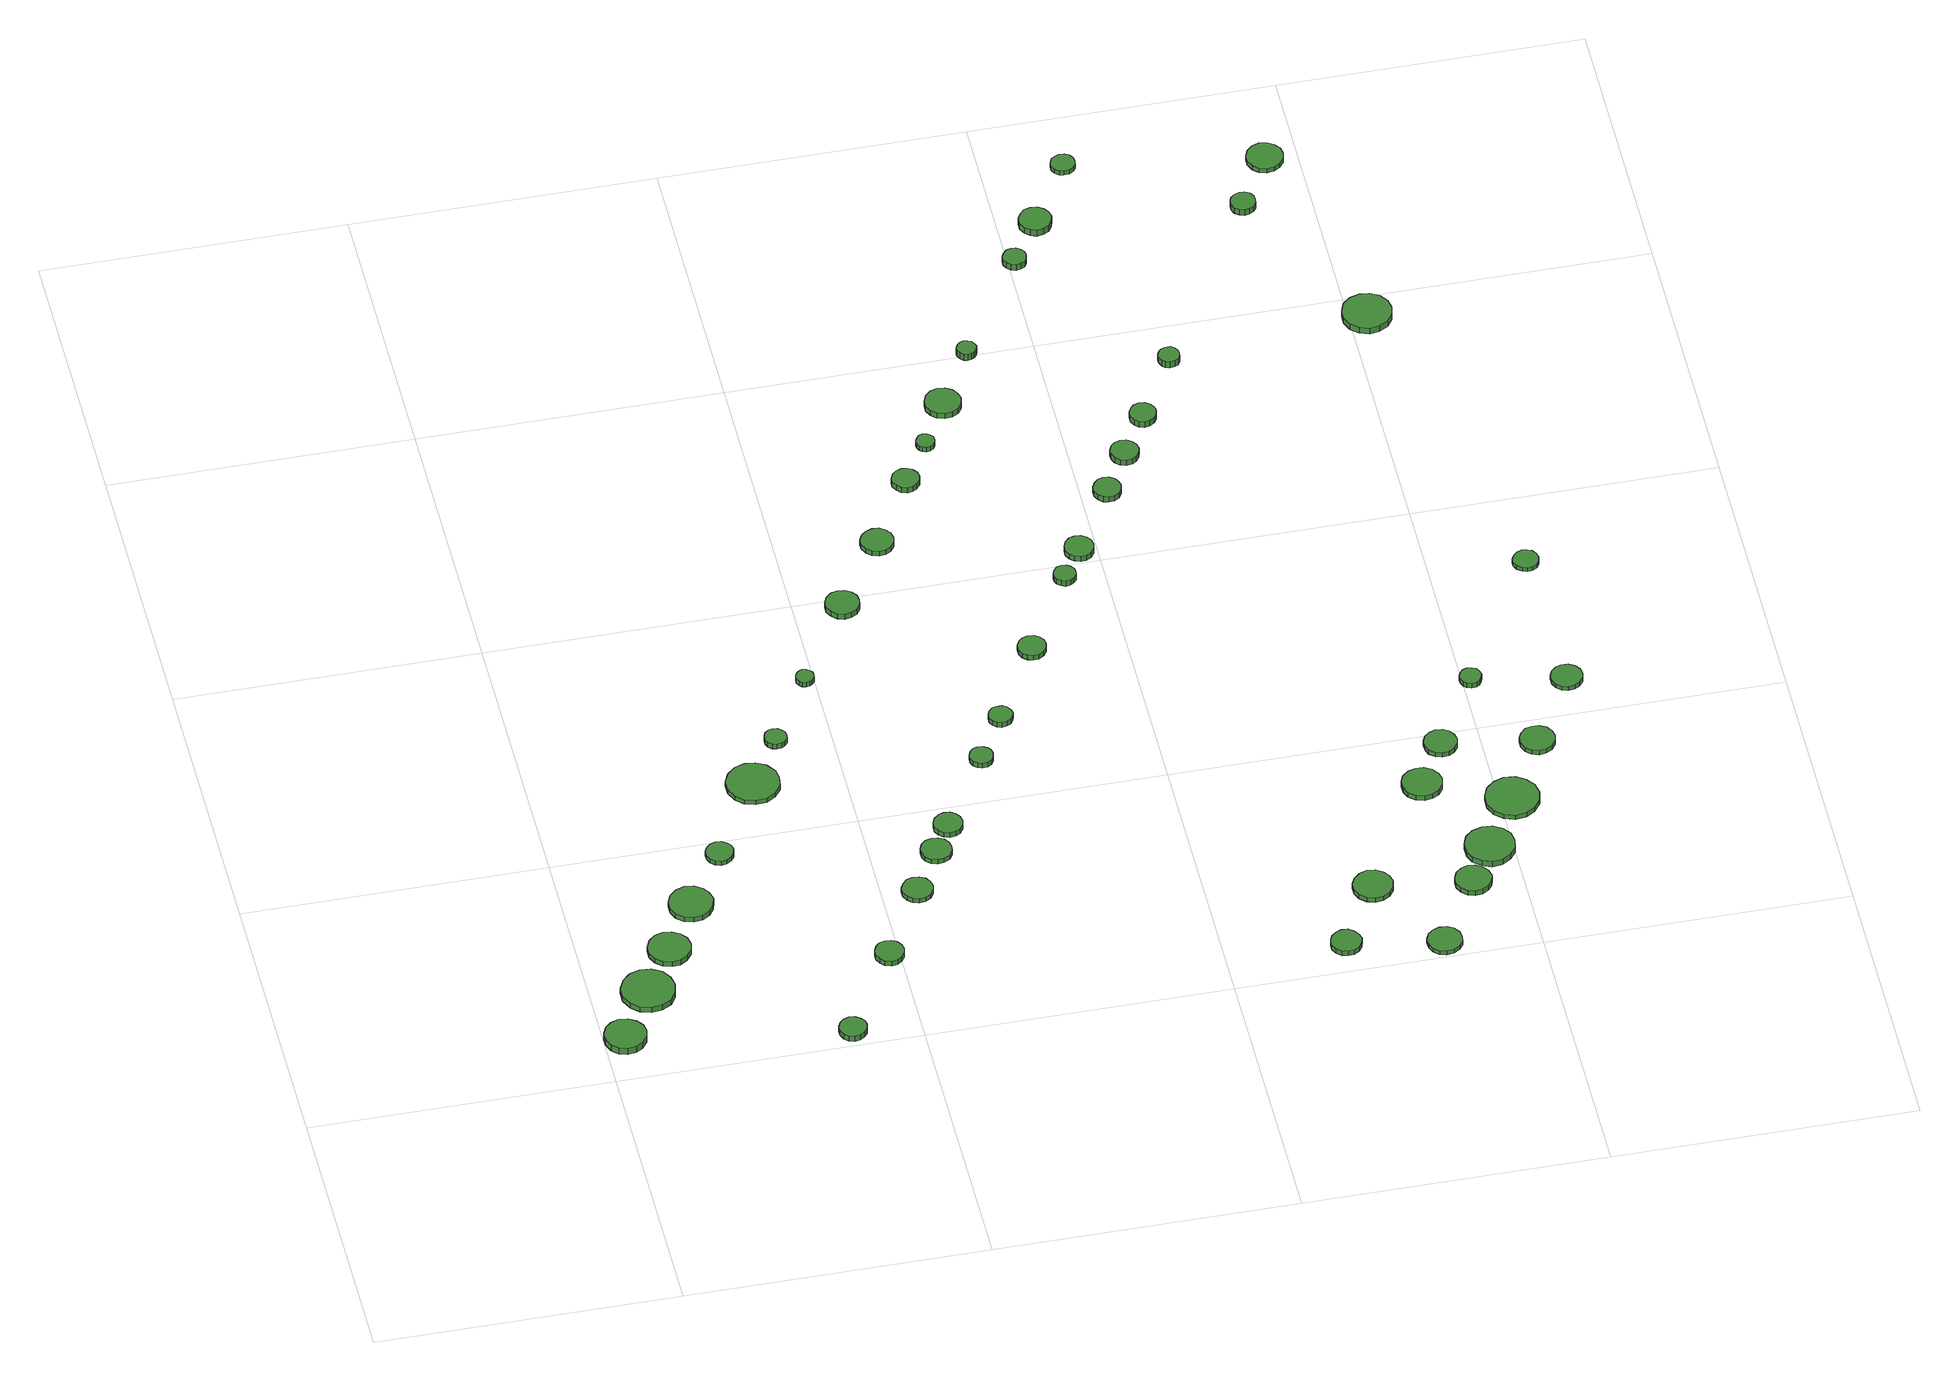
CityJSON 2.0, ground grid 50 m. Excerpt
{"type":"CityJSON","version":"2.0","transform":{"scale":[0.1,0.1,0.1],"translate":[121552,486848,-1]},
"CityObjects":{
"tree1":{"type":"SolitaryVegetationObject","attributes":{"function":"something"},"geometry":[{"type":"MultiSurface","lod":"1","boundaries":[[[0,1,2,3,4,5,6,7,8,9,10,11,12,13,14]],[[15,16,17,18,19,20,21,22,23,24,25,26,27,28,29]],[[0,29,28,1]],[[1,28,27,2]],[[2,27,26,3]],[[3,26,25,4]],[[4,25,24,5]],[[5,24,23,6]],[[6,23,22,7]],[[7,22,21,8]],[[8,21,20,9]],[[9,20,19,10]],[[10,19,18,11]],[[11,18,17,12]],[[12,17,16,13]],[[13,16,15,14]],[[14,15,29,0]]]}]},
"tree2":{"type":"SolitaryVegetationObject","attributes":{"function":"something"},"geometry":[{"type":"MultiSurface","lod":"1","boundaries":[[[30,31,32,33,34,35,36,37,38,39,40,41,42,43,44]],[[45,46,47,48,49,50,51,52,53,54,55,56,57,58,59]],[[30,59,58,31]],[[31,58,57,32]],[[32,57,56,33]],[[33,56,55,34]],[[34,55,54,35]],[[35,54,53,36]],[[36,53,52,37]],[[37,52,51,38]],[[38,51,50,39]],[[39,50,49,40]],[[40,49,48,41]],[[41,48,47,42]],[[42,47,46,43]],[[43,46,45,44]],[[44,45,59,30]]]}]},
"tree3":{"type":"SolitaryVegetationObject","attributes":{"function":"something"},"geometry":[{"type":"MultiSurface","lod":"1","boundaries":[[[60,61,62,63,64,65,66,67,68,69,70,71,72,73,74]],[[75,76,77,78,79,80,81,82,83,84,85,86,87,88,89]],[[60,89,88,61]],[[61,88,87,62]],[[62,87,86,63]],[[63,86,85,64]],[[64,85,84,65]],[[65,84,83,66]],[[66,83,82,67]],[[67,82,81,68]],[[68,81,80,69]],[[69,80,79,70]],[[70,79,78,71]],[[71,78,77,72]],[[72,77,76,73]],[[73,76,75,74]],[[74,75,89,60]]]}]},
"tree4":{"type":"SolitaryVegetationObject","attributes":{"function":"something"},"geometry":[{"type":"MultiSurface","lod":"1","boundaries":[[[90,91,92,93,94,95,96,97,98,99,100,101,102,103,104]],[[105,106,107,108,109,110,111,112,113,114,115,116,117,118,119]],[[90,119,118,91]],[[91,118,117,92]],[[92,117,116,93]],[[93,116,115,94]],[[94,115,114,95]],[[95,114,113,96]],[[96,113,112,97]],[[97,112,111,98]],[[98,111,110,99]],[[99,110,109,100]],[[100,109,108,101]],[[101,108,107,102]],[[102,107,106,103]],[[103,106,105,104]],[[104,105,119,90]]]}]},
"tree5":{"type":"SolitaryVegetationObject","attributes":{"function":"something"},"geometry":[{"type":"MultiSurface","lod":"1","boundaries":[[[120,121,122,123,124,125,126,127,128,129,130,131,132,133,134]],[[135,136,137,138,139,140,141,142,143,144,145,146,147,148,149]],[[120,149,148,121]],[[121,148,147,122]],[[122,147,146,123]],[[123,146,145,124]],[[124,145,144,125]],[[125,144,143,126]],[[126,143,142,127]],[[127,142,141,128]],[[128,141,140,129]],[[129,140,139,130]],[[130,139,138,131]],[[131,138,137,132]],[[132,137,136,133]],[[133,136,135,134]],[[134,135,149,120]]]}]},
"tree6":{"type":"SolitaryVegetationObject","attributes":{"function":"something"},"geometry":[{"type":"MultiSurface","lod":"1","boundaries":[[[150,151,152,153,154,155,156,157,158,159,160,161,162,163,164]],[[165,166,167,168,169,170,171,172,173,174,175,176,177,178,179]],[[150,179,178,151]],[[151,178,177,152]],[[152,177,176,153]],[[153,176,175,154]],[[154,175,174,155]],[[155,174,173,156]],[[156,173,172,157]],[[157,172,171,158]],[[158,171,170,159]],[[159,170,169,160]],[[160,169,168,161]],[[161,168,167,162]],[[162,167,166,163]],[[163,166,165,164]],[[164,165,179,150]]]}]},
"tree7":{"type":"SolitaryVegetationObject","attributes":{"function":"something"},"geometry":[{"type":"MultiSurface","lod":"1","boundaries":[[[180,181,182,183,184,185,186,187,188,189,190,191,192,193,194]],[[195,196,197,198,199,200,201,202,203,204,205,206,207,208,209]],[[180,209,208,181]],[[181,208,207,182]],[[182,207,206,183]],[[183,206,205,184]],[[184,205,204,185]],[[185,204,203,186]],[[186,203,202,187]],[[187,202,201,188]],[[188,201,200,189]],[[189,200,199,190]],[[190,199,198,191]],[[191,198,197,192]],[[192,197,196,193]],[[193,196,195,194]],[[194,195,209,180]]]}]},
"tree8":{"type":"SolitaryVegetationObject","attributes":{"function":"something"},"geometry":[{"type":"MultiSurface","lod":"1","boundaries":[[[210,211,212,213,214,215,216,217,218,219,220,221,222,223,224]],[[225,226,227,228,229,230,231,232,233,234,235,236,237,238,239]],[[210,239,238,211]],[[211,238,237,212]],[[212,237,236,213]],[[213,236,235,214]],[[214,235,234,215]],[[215,234,233,216]],[[216,233,232,217]],[[217,232,231,218]],[[218,231,230,219]],[[219,230,229,220]],[[220,229,228,221]],[[221,228,227,222]],[[222,227,226,223]],[[223,226,225,224]],[[224,225,239,210]]]}]},
"tree9":{"type":"SolitaryVegetationObject","attributes":{"function":"something"},"geometry":[{"type":"MultiSurface","lod":"1","boundaries":[[[240,241,242,243,244,245,246,247,248,249,250,251,252,253,254]],[[255,256,257,258,259,260,261,262,263,264,265,266,267,268,269]],[[240,269,268,241]],[[241,268,267,242]],[[242,267,266,243]],[[243,266,265,244]],[[244,265,264,245]],[[245,264,263,246]],[[246,263,262,247]],[[247,262,261,248]],[[248,261,260,249]],[[249,260,259,250]],[[250,259,258,251]],[[251,258,257,252]],[[252,257,256,253]],[[253,256,255,254]],[[254,255,269,240]]]}]},
"tree10":{"type":"SolitaryVegetationObject","attributes":{"function":"something"},"geometry":[{"type":"MultiSurface","lod":"1","boundaries":[[[270,271,272,273,274,275,276,277,278,279,280,281,282,283,284]],[[285,286,287,288,289,290,291,292,293,294,295,296,297,298,299]],[[270,299,298,271]],[[271,298,297,272]],[[272,297,296,273]],[[273,296,295,274]],[[274,295,294,275]],[[275,294,293,276]],[[276,293,292,277]],[[277,292,291,278]],[[278,291,290,279]],[[279,290,289,280]],[[280,289,288,281]],[[281,288,287,282]],[[282,287,286,283]],[[283,286,285,284]],[[284,285,299,270]]]}]},
"tree11":{"type":"SolitaryVegetationObject","attributes":{"function":"something"},"geometry":[{"type":"MultiSurface","lod":"1","boundaries":[[[300,301,302,303,304,305,306,307,308,309,310,311,312,313,314]],[[315,316,317,318,319,320,321,322,323,324,325,326,327,328,329]],[[300,329,328,301]],[[301,328,327,302]],[[302,327,326,303]],[[303,326,325,304]],[[304,325,324,305]],[[305,324,323,306]],[[306,323,322,307]],[[307,322,321,308]],[[308,321,320,309]],[[309,320,319,310]],[[310,319,318,311]],[[311,318,317,312]],[[312,317,316,313]],[[313,316,315,314]],[[314,315,329,300]]]}]},
"tree12":{"type":"SolitaryVegetationObject","attributes":{"function":"something"},"geometry":[{"type":"MultiSurface","lod":"1","boundaries":[[[330,331,332,333,334,335,336,337,338,339,340,341,342,343,344]],[[345,346,347,348,349,350,351,352,353,354,355,356,357,358,359]],[[330,359,358,331]],[[331,358,357,332]],[[332,357,356,333]],[[333,356,355,334]],[[334,355,354,335]],[[335,354,353,336]],[[336,353,352,337]],[[337,352,351,338]],[[338,351,350,339]],[[339,350,349,340]],[[340,349,348,341]],[[341,348,347,342]],[[342,347,346,343]],[[343,346,345,344]],[[344,345,359,330]]]}]},
"tree13":{"type":"SolitaryVegetationObject","attributes":{"function":"something"},"geometry":[{"type":"MultiSurface","lod":"1","boundaries":[[[360,361,362,363,364,365,366,367,368,369,370,371,372,373,374]],[[375,376,377,378,379,380,381,382,383,384,385,386,387,388,389]],[[360,389,388,361]],[[361,388,387,362]],[[362,387,386,363]],[[363,386,385,364]],[[364,385,384,365]],[[365,384,383,366]],[[366,383,382,367]],[[367,382,381,368]],[[368,381,380,369]],[[369,380,379,370]],[[370,379,378,371]],[[371,378,377,372]],[[372,377,376,373]],[[373,376,375,374]],[[374,375,389,360]]]}]},
"tree14":{"type":"SolitaryVegetationObject","attributes":{"function":"something"},"geometry":[{"type":"MultiSurface","lod":"1","boundaries":[[[390,391,392,393,394,395,396,397,398,399,400,401,402,403,404]],[[405,406,407,408,409,410,411,412,413,414,415,416,417,418,419]],[[390,419,418,391]],[[391,418,417,392]],[[392,417,416,393]],[[393,416,415,394]],[[394,415,414,395]],[[395,414,413,396]],[[396,413,412,397]],[[397,412,411,398]],[[398,411,410,399]],[[399,410,409,400]],[[400,409,408,401]],[[401,408,407,402]],[[402,407,406,403]],[[403,406,405,404]],[[404,405,419,390]]]}]},
"tree15":{"type":"SolitaryVegetationObject","attributes":{"function":"something"},"geometry":[{"type":"MultiSurface","lod":"1","boundaries":[[[420,421,422,423,424,425,426,427,428,429,430,431,432,433,434]],[[435,436,437,438,439,440,441,442,443,444,445,446,447,448,449]],[[420,449,448,421]],[[421,448,447,422]],[[422,447,446,423]],[[423,446,445,424]],[[424,445,444,425]],[[425,444,443,426]],[[426,443,442,427]],[[427,442,441,428]],[[428,441,440,429]],[[429,440,439,430]],[[430,439,438,431]],[[431,438,437,432]],[[432,437,436,433]],[[433,436,435,434]],[[434,435,449,420]]]}]},
"tree16":{"type":"SolitaryVegetationObject","attributes":{"function":"something"},"geometry":[{"type":"MultiSurface","lod":"1","boundaries":[[[450,451,452,453,454,455,456,457,458,459,460,461,462,463,464]],[[465,466,467,468,469,470,471,472,473,474,475,476,477,478,479]],[[450,479,478,451]],[[451,478,477,452]],[[452,477,476,453]],[[453,476,475,454]],[[454,475,474,455]],[[455,474,473,456]],[[456,473,472,457]],[[457,472,471,458]],[[458,471,470,459]],[[459,470,469,460]],[[460,469,468,461]],[[461,468,467,462]],[[462,467,466,463]],[[463,466,465,464]],[[464,465,479,450]]]}]},
"tree17":{"type":"SolitaryVegetationObject","attributes":{"function":"something"},"geometry":[{"type":"MultiSurface","lod":"1","boundaries":[[[480,481,482,483,484,485,486,487,488,489,490,491,492,493,494]],[[495,496,497,498,499,500,501,502,503,504,505,506,507,508,509]],[[480,509,508,481]],[[481,508,507,482]],[[482,507,506,483]],[[483,506,505,484]],[[484,505,504,485]],[[485,504,503,486]],[[486,503,502,487]],[[487,502,501,488]],[[488,501,500,489]],[[489,500,499,490]],[[490,499,498,491]],[[491,498,497,492]],[[492,497,496,493]],[[493,496,495,494]],[[494,495,509,480]]]}]},
"tree18":{"type":"SolitaryVegetationObject","attributes":{"function":"something"},"geometry":[{"type":"MultiSurface","lod":"1","boundaries":[[[510,511,512,513,514,515,516,517,518,519,520,521,522,523,524]],[[525,526,527,528,529,530,531,532,533,534,535,536,537,538,539]],[[510,539,538,511]],[[511,538,537,512]],[[512,537,536,513]],[[513,536,535,514]],[[514,535,534,515]],[[515,534,533,516]],[[516,533,532,517]],[[517,532,531,518]],[[518,531,530,519]],[[519,530,529,520]],[[520,529,528,521]],[[521,528,527,522]],[[522,527,526,523]],[[523,526,525,524]],[[524,525,539,510]]]}]},
"tree19":{"type":"SolitaryVegetationObject","attributes":{"function":"something"},"geometry":[{"type":"MultiSurface","lod":"1","boundaries":[[[540,541,542,543,544,545,546,547,548,549,550,551,552,553,554]],[[555,556,557,558,559,560,561,562,563,564,565,566,567,568,569]],[[540,569,568,541]],[[541,568,567,542]],[[542,567,566,543]],[[543,566,565,544]],[[544,565,564,545]],[[545,564,563,546]],[[546,563,562,547]],[[547,562,561,548]],[[548,561,560,549]],[[549,560,559,550]],[[550,559,558,551]],[[551,558,557,552]],[[552,557,556,553]],[[553,556,555,554]],[[554,555,569,540]]]}]},
"tree20":{"type":"SolitaryVegetationObject","attributes":{"function":"something"},"geometry":[{"type":"MultiSurface","lod":"1","boundaries":[[[570,571,572,573,574,575,576,577,578,579,580,581,582,583,584]],[[585,586,587,588,589,590,591,592,593,594,595,596,597,598,599]],[[570,599,598,571]],[[571,598,597,572]],[[572,597,596,573]],[[573,596,595,574]],[[574,595,594,575]],[[575,594,593,576]],[[576,593,592,577]],[[577,592,591,578]],[[578,591,590,579]],[[579,590,589,580]],[[580,589,588,581]],[[581,588,587,582]],[[582,587,586,583]],[[583,586,585,584]],[[584,585,599,570]]]}]},
"tree21":{"type":"SolitaryVegetationObject","attributes":{"function":"something"},"geometry":[{"type":"MultiSurface","lod":"1","boundaries":[[[600,601,602,603,604,605,606,607,608,609,610,611,612,613,614]],[[615,616,617,618,619,620,621,622,623,624,625,626,627,628,629]],[[600,629,628,601]],[[601,628,627,602]],[[602,627,626,603]],[[603,626,625,604]],[[604,625,624,605]],[[605,624,623,606]],[[606,623,622,607]],[[607,622,621,608]],[[608,621,620,609]],[[609,620,619,610]],[[610,619,618,611]],[[611,618,617,612]],[[612,617,616,613]],[[613,616,615,614]],[[614,615,629,600]]]}]},
"tree22":{"type":"SolitaryVegetationObject","attributes":{"function":"something"},"geometry":[{"type":"MultiSurface","lod":"1","boundaries":[[[630,631,632,633,634,635,636,637,638,639,640,641,642,643,644]],[[645,646,647,648,649,650,651,652,653,654,655,656,657,658,659]],[[630,659,658,631]],[[631,658,657,632]],[[632,657,656,633]],[[633,656,655,634]],[[634,655,654,635]],[[635,654,653,636]],[[636,653,652,637]],[[637,652,651,638]],[[638,651,650,639]],[[639,650,649,640]],[[640,649,648,641]],[[641,648,647,642]],[[642,647,646,643]],[[643,646,645,644]],[[644,645,659,630]]]}]},
"tree23":{"type":"SolitaryVegetationObject","attributes":{"function":"something"},"geometry":[{"type":"MultiSurface","lod":"1","boundaries":[[[660,661,662,663,664,665,666,667,668,669,670,671,672,673,674]],[[675,676,677,678,679,680,681,682,683,684,685,686,687,688,689]],[[660,689,688,661]],[[661,688,687,662]],[[662,687,686,663]],[[663,686,685,664]],[[664,685,684,665]],[[665,684,683,666]],[[666,683,682,667]],[[667,682,681,668]],[[668,681,680,669]],[[669,680,679,670]],[[670,679,678,671]],[[671,678,677,672]],[[672,677,676,673]],[[673,676,675,674]],[[674,675,689,660]]]}]},
"tree24":{"type":"SolitaryVegetationObject","attributes":{"function":"something"},"geometry":[{"type":"MultiSurface","lod":"1","boundaries":[[[690,691,692,693,694,695,696,697,698,699,700,701,702,703,704]],[[705,706,707,708,709,710,711,712,713,714,715,716,717,718,719]],[[690,719,718,691]],[[691,718,717,692]],[[692,717,716,693]],[[693,716,715,694]],[[694,715,714,695]],[[695,714,713,696]],[[696,713,712,697]],[[697,712,711,698]],[[698,711,710,699]],[[699,710,709,700]],[[700,709,708,701]],[[701,708,707,702]],[[702,707,706,703]],[[703,706,705,704]],[[704,705,719,690]]]}]},
"tree25":{"type":"SolitaryVegetationObject","attributes":{"function":"something"},"geometry":[{"type":"MultiSurface","lod":"1","boundaries":[[[720,721,722,723,724,725,726,727,728,729,730,731,732,733,734]],[[735,736,737,738,739,740,741,742,743,744,745,746,747,748,749]],[[720,749,748,721]],[[721,748,747,722]],[[722,747,746,723]],[[723,746,745,724]],[[724,745,744,725]],[[725,744,743,726]],[[726,743,742,727]],[[727,742,741,728]],[[728,741,740,729]],[[729,740,739,730]],[[730,739,738,731]],[[731,738,737,732]],[[732,737,736,733]],[[733,736,735,734]],[[734,735,749,720]]]}]},
"tree26":{"type":"SolitaryVegetationObject","attributes":{"function":"something"},"geometry":[{"type":"MultiSurface","lod":"1","boundaries":[[[750,751,752,753,754,755,756,757,758,759,760,761,762,763,764]],[[765,766,767,768,769,770,771,772,773,774,775,776,777,778,779]],[[750,779,778,751]],[[751,778,777,752]],[[752,777,776,753]],[[753,776,775,754]],[[754,775,774,755]],[[755,774,773,756]],[[756,773,772,757]],[[757,772,771,758]],[[758,771,770,759]],[[759,770,769,760]],[[760,769,768,761]],[[761,768,767,762]],[[762,767,766,763]],[[763,766,765,764]],[[764,765,779,750]]]}]},
"tree27":{"type":"SolitaryVegetationObject","attributes":{"function":"something"},"geometry":[{"type":"MultiSurface","lod":"1","boundaries":[[[780,781,782,783,784,785,786,787,788,789,790,791,792,793,794]],[[795,796,797,798,799,800,801,802,803,804,805,806,807,808,809]],[[780,809,808,781]],[[781,808,807,782]],[[782,807,806,783]],[[783,806,805,784]],[[784,805,804,785]],[[785,804,803,786]],[[786,803,802,787]],[[787,802,801,788]],[[788,801,800,789]],[[789,800,799,790]],[[790,799,798,791]],[[791,798,797,792]],[[792,797,796,793]],[[793,796,795,794]],[[794,795,809,780]]]}]},
"tree28":{"type":"SolitaryVegetationObject","attributes":{"function":"something"},"geometry":[{"type":"MultiSurface","lod":"1","boundaries":[[[810,811,812,813,814,815,816,817,818,819,820,821,822,823,824]],[[825,826,827,828,829,830,831,832,833,834,835,836,837,838,839]],[[810,839,838,811]],[[811,838,837,812]],[[812,837,836,813]],[[813,836,835,814]],[[814,835,834,815]],[[815,834,833,816]],[[816,833,832,817]],[[817,832,831,818]],[[818,831,830,819]],[[819,830,829,820]],[[820,829,828,821]],[[821,828,827,822]],[[822,827,826,823]],[[823,826,825,824]],[[824,825,839,810]]]}]},
"tree29":{"type":"SolitaryVegetationObject","attributes":{"function":"something"},"geometry":[{"type":"MultiSurface","lod":"1","boundaries":[[[840,841,842,843,844,845,846,847,848,849,850,851,852,853,854]],[[855,856,857,858,859,860,861,862,863,864,865,866,867,868,869]],[[840,869,868,841]],[[841,868,867,842]],[[842,867,866,843]],[[843,866,865,844]],[[844,865,864,845]],[[845,864,863,846]],[[846,863,862,847]],[[847,862,861,848]],[[848,861,860,849]],[[849,860,859,850]],[[850,859,858,851]],[[851,858,857,852]],[[852,857,856,853]],[[853,856,855,854]],[[854,855,869,840]]]}]},
"tree30":{"type":"SolitaryVegetationObject","attributes":{"function":"something"},"geometry":[{"type":"MultiSurface","lod":"1","boundaries":[[[870,871,872,873,874,875,876,877,878,879,880,881,882,883,884]],[[885,886,887,888,889,890,891,892,893,894,895,896,897,898,899]],[[870,899,898,871]],[[871,898,897,872]],[[872,897,896,873]],[[873,896,895,874]],[[874,895,894,875]],[[875,894,893,876]],[[876,893,892,877]],[[877,892,891,878]],[[878,891,890,879]],[[879,890,889,880]],[[880,889,888,881]],[[881,888,887,882]],[[882,887,886,883]],[[883,886,885,884]],[[884,885,899,870]]]}]},
"tree31":{"type":"SolitaryVegetationObject","attributes":{"function":"something"},"geometry":[{"type":"MultiSurface","lod":"1","boundaries":[[[900,901,902,903,904,905,906,907,908,909,910,911,912,913,914]],[[915,916,917,918,919,920,921,922,923,924,925,926,927,928,929]],[[900,929,928,901]],[[901,928,927,902]],[[902,927,926,903]],[[903,926,925,904]],[[904,925,924,905]],[[905,924,923,906]],[[906,923,922,907]],[[907,922,921,908]],[[908,921,920,909]],[[909,920,919,910]],[[910,919,918,911]],[[911,918,917,912]],[[912,917,916,913]],[[913,916,915,914]],[[914,915,929,900]]]}]},
"tree32":{"type":"SolitaryVegetationObject","attributes":{"function":"something"},"geometry":[{"type":"MultiSurface","lod":"1","boundaries":[[[930,931,932,933,934,935,936,937,938,939,940,941,942,943,944]],[[945,946,947,948,949,950,951,952,953,954,955,956,957,958,959]],[[930,959,958,931]],[[931,958,957,932]],[[932,957,956,933]],[[933,956,955,934]],[[934,955,954,935]],[[935,954,953,936]],[[936,953,952,937]],[[937,952,951,938]],[[938,951,950,939]],[[939,950,949,940]],[[940,949,948,941]],[[941,948,947,942]],[[942,947,946,943]],[[943,946,945,944]],[[944,945,959,930]]]}]},
"tree33":{"type":"SolitaryVegetationObject","attributes":{"function":"something"},"geometry":[{"type":"MultiSurface","lod":"1","boundaries":[[[960,961,962,963,964,965,966,967,968,969,970,971,972,973,974]],[[975,976,977,978,979,980,981,982,983,984,985,986,987,988,989]],[[960,989,988,961]],[[961,988,987,962]],[[962,987,986,963]],[[963,986,985,964]],[[964,985,984,965]],[[965,984,983,966]],[[966,983,982,967]],[[967,982,981,968]],[[968,981,980,969]],[[969,980,979,970]],[[970,979,978,971]],[[971,978,977,972]],[[972,977,976,973]],[[973,976,975,974]],[[974,975,989,960]]]}]},
"tree34":{"type":"SolitaryVegetationObject","attributes":{"function":"something"},"geometry":[{"type":"MultiSurface","lod":"1","boundaries":[[[990,991,992,993,994,995,996,997,998,999,1000,1001,1002,1003,1004]],[[1005,1006,1007,1008,1009,1010,1011,1012,1013,1014,1015,1016,1017,1018,1019]],[[990,1019,1018,991]],[[991,1018,1017,992]],[[992,1017,1016,993]],[[993,1016,1015,994]],[[994,1015,1014,995]],[[995,1014,1013,996]],[[996,1013,1012,997]],[[997,1012,1011,998]],[[998,1011,1010,999]],[[999,1010,1009,1000]],[[1000,1009,1008,1001]],[[1001,1008,1007,1002]],[[1002,1007,1006,1003]],[[1003,1006,1005,1004]],[[1004,1005,1019,990]]]}]},
"tree35":{"type":"SolitaryVegetationObject","attributes":{"function":"something"},"geometry":[{"type":"MultiSurface","lod":"1","boundaries":[[[1020,1021,1022,1023,1024,1025,1026,1027,1028,1029,1030,1031,1032,1033,1034]],[[1035,1036,1037,1038,1039,1040,1041,1042,1043,1044,1045,1046,1047,1048,1049]],[[1020,1049,1048,1021]],[[1021,1048,1047,1022]],[[1022,1047,1046,1023]],[[1023,1046,1045,1024]],[[1024,1045,1044,1025]],[[1025,1044,1043,1026]],[[1026,1043,1042,1027]],[[1027,1042,1041,1028]],[[1028,1041,1040,1029]],[[1029,1040,1039,1030]],[[1030,1039,1038,1031]],[[1031,1038,1037,1032]],[[1032,1037,1036,1033]],[[1033,1036,1035,1034]],[[1034,1035,1049,1020]]]}]},
"tree36":{"type":"SolitaryVegetationObject","attributes":{"function":"something"},"geometry":[{"type":"MultiSurface","lod":"1","boundaries":[[[1050,1051,1052,1053,1054,1055,1056,1057,1058,1059,1060,1061,1062,1063,1064]],[[1065,1066,1067,1068,1069,1070,1071,1072,1073,1074,1075,1076,1077,1078,1079]],[[1050,1079,1078,1051]],[[1051,1078,1077,1052]],[[1052,1077,1076,1053]],[[1053,1076,1075,1054]],[[1054,1075,1074,1055]],[[1055,1074,1073,1056]],[[1056,1073,1072,1057]],[[1057,1072,1071,1058]],[[1058,1071,1070,1059]],[[1059,1070,1069,1060]],[[1060,1069,1068,1061]],[[1061,1068,1067,1062]],[[1062,1067,1066,1063]],[[1063,1066,1065,1064]],[[1064,1065,1079,1050]]]}]},
"tree37":{"type":"SolitaryVegetationObject","attributes":{"function":"something"},"geometry":[{"type":"MultiSurface","lod":"1","boundaries":[[[1080,1081,1082,1083,1084,1085,1086,1087,1088,1089,1090,1091,1092,1093,1094]],[[1095,1096,1097,1098,1099,1100,1101,1102,1103,1104,1105,1106,1107,1108,1109]],[[1080,1109,1108,1081]],[[1081,1108,1107,1082]],[[1082,1107,1106,1083]],[[1083,1106,1105,1084]],[[1084,1105,1104,1085]],[[1085,1104,1103,1086]],[[1086,1103,1102,1087]],[[1087,1102,1101,1088]],[[1088,1101,1100,1089]],[[1089,1100,1099,1090]],[[1090,1099,1098,1091]],[[1091,1098,1097,1092]],[[1092,1097,1096,1093]],[[1093,1096,1095,1094]],[[1094,1095,1109,1080]]]}]},
"tree38":{"type":"SolitaryVegetationObject","attributes":{"function":"something"},"geometry":[{"type":"MultiSurface","lod":"1","boundaries":[[[1110,1111,1112,1113,1114,1115,1116,1117,1118,1119,1120,1121,1122,1123,1124]],[[1125,1126,1127,1128,1129,1130,1131,1132,1133,1134,1135,1136,1137,1138,1139]],[[1110,1139,1138,1111]],[[1111,1138,1137,1112]],[[1112,1137,1136,1113]],[[1113,1136,1135,1114]],[[1114,1135,1134,1115]],[[1115,1134,1133,1116]],[[1116,1133,1132,1117]],[[1117,1132,1131,1118]],[[1118,1131,1130,1119]],[[1119,1130,1129,1120]],[[1120,1129,1128,1121]],[[1121,1128,1127,1122]],[[1122,1127,1126,1123]],[[1123,1126,1125,1124]],[[1124,1125,1139,1110]]]}]},
"tree39":{"type":"SolitaryVegetationObject","attributes":{"function":"something"},"geometry":[{"type":"MultiSurface","lod":"1","boundaries":[[[1140,1141,1142,1143,1144,1145,1146,1147,1148,1149,1150,1151,1152,1153,1154]],[[1155,1156,1157,1158,1159,1160,1161,1162,1163,1164,1165,1166,1167,1168,1169]],[[1140,1169,1168,1141]],[[1141,1168,1167,1142]],[[1142,1167,1166,1143]],[[1143,1166,1165,1144]],[[1144,1165,1164,1145]],[[1145,1164,1163,1146]],[[1146,1163,1162,1147]],[[1147,1162,1161,1148]],[[1148,1161,1160,1149]],[[1149,1160,1159,1150]],[[1150,1159,1158,1151]],[[1151,1158,1157,1152]],[[1152,1157,1156,1153]],[[1153,1156,1155,1154]],[[1154,1155,1169,1140]]]}]},
"tree40":{"type":"SolitaryVegetationObject","attributes":{"function":"something"},"geometry":[{"type":"MultiSurface","lod":"1","boundaries":[[[1170,1171,1172,1173,1174,1175,1176,1177,1178,1179,1180,1181,1182,1183,1184]],[[1185,1186,1187,1188,1189,1190,1191,1192,1193,1194,1195,1196,1197,1198,1199]],[[1170,1199,1198,1171]],[[1171,1198,1197,1172]],[[1172,1197,1196,1173]],[[1173,1196,1195,1174]],[[1174,1195,1194,1175]],[[1175,1194,1193,1176]],[[1176,1193,1192,1177]],[[1177,1192,1191,1178]],[[1178,1191,1190,1179]],[[1179,1190,1189,1180]],[[1180,1189,1188,1181]],[[1181,1188,1187,1182]],[[1182,1187,1186,1183]],[[1183,1186,1185,1184]],[[1184,1185,1199,1170]]]}]},
"tree41":{"type":"SolitaryVegetationObject","attributes":{"function":"something"},"geometry":[{"type":"MultiSurface","lod":"1","boundaries":[[[1200,1201,1202,1203,1204,1205,1206,1207,1208,1209,1210,1211,1212,1213,1214]],[[1215,1216,1217,1218,1219,1220,1221,1222,1223,1224,1225,1226,1227,1228,1229]],[[1200,1229,1228,1201]],[[1201,1228,1227,1202]],[[1202,1227,1226,1203]],[[1203,1226,1225,1204]],[[1204,1225,1224,1205]],[[1205,1224,1223,1206]],[[1206,1223,1222,1207]],[[1207,1222,1221,1208]],[[1208,1221,1220,1209]],[[1209,1220,1219,1210]],[[1210,1219,1218,1211]],[[1211,1218,1217,1212]],[[1212,1217,1216,1213]],[[1213,1216,1215,1214]],[[1214,1215,1229,1200]]]}]},
"tree42":{"type":"SolitaryVegetationObject","attributes":{"function":"something"},"geometry":[{"type":"MultiSurface","lod":"1","boundaries":[[[1230,1231,1232,1233,1234,1235,1236,1237,1238,1239,1240,1241,1242,1243,1244]],[[1245,1246,1247,1248,1249,1250,1251,1252,1253,1254,1255,1256,1257,1258,1259]],[[1230,1259,1258,1231]],[[1231,1258,1257,1232]],[[1232,1257,1256,1233]],[[1233,1256,1255,1234]],[[1234,1255,1254,1235]],[[1235,1254,1253,1236]],[[1236,1253,1252,1237]],[[1237,1252,1251,1238]],[[1238,1251,1250,1239]],[[1239,1250,1249,1240]],[[1240,1249,1248,1241]],[[1241,1248,1247,1242]],[[1242,1247,1246,1243]],[[1243,1246,1245,1244]],[[1244,1245,1259,1230]]]}]},
"tree43":{"type":"SolitaryVegetationObject","attributes":{"function":"something"},"geometry":[{"type":"MultiSurface","lod":"1","boundaries":[[[1260,1261,1262,1263,1264,1265,1266,1267,1268,1269,1270,1271,1272,1273,1274]],[[1275,1276,1277,1278,1279,1280,1281,1282,1283,1284,1285,1286,1287,1288,1289]],[[1260,1289,1288,1261]],[[1261,1288,1287,1262]],[[1262,1287,1286,1263]],[[1263,1286,1285,1264]],[[1264,1285,1284,1265]],[[1265,1284,1283,1266]],[[1266,1283,1282,1267]],[[1267,1282,1281,1268]],[[1268,1281,1280,1269]],[[1269,1280,1279,1270]],[[1270,1279,1278,1271]],[[1271,1278,1277,1272]],[[1272,1277,1276,1273]],[[1273,1276,1275,1274]],[[1274,1275,1289,1260]]]}]},
"tree44":{"type":"SolitaryVegetationObject","attributes":{"function":"something"},"geometry":[{"type":"MultiSurface","lod":"1","boundaries":[[[1290,1291,1292,1293,1294,1295,1296,1297,1298,1299,1300,1301,1302,1303,1304]],[[1305,1306,1307,1308,1309,1310,1311,1312,1313,1314,1315,1316,1317,1318,1319]],[[1290,1319,1318,1291]],[[1291,1318,1317,1292]],[[1292,1317,1316,1293]],[[1293,1316,1315,1294]],[[1294,1315,1314,1295]],[[1295,1314,1313,1296]],[[1296,1313,1312,1297]],[[1297,1312,1311,1298]],[[1298,1311,1310,1299]],[[1299,1310,1309,1300]],[[1300,1309,1308,1301]],[[1301,1308,1307,1302]],[[1302,1307,1306,1303]],[[1303,1306,1305,1304]],[[1304,1305,1319,1290]]]}]},
"tree45":{"type":"SolitaryVegetationObject","attributes":{"function":"something"},"geometry":[{"type":"MultiSurface","lod":"1","boundaries":[[[1320,1321,1322,1323,1324,1325,1326,1327,1328,1329,1330,1331,1332,1333,1334]],[[1335,1336,1337,1338,1339,1340,1341,1342,1343,1344,1345,1346,1347,1348,1349]],[[1320,1349,1348,1321]],[[1321,1348,1347,1322]],[[1322,1347,1346,1323]],[[1323,1346,1345,1324]],[[1324,1345,1344,1325]],[[1325,1344,1343,1326]],[[1326,1343,1342,1327]],[[1327,1342,1341,1328]],[[1328,1341,1340,1329]],[[1329,1340,1339,1330]],[[1330,1339,1338,1331]],[[1331,1338,1337,1332]],[[1332,1337,1336,1333]],[[1333,1336,1335,1334]],[[1334,1335,1349,1320]]]}]},
"tree46":{"type":"SolitaryVegetationObject","attributes":{"function":"something"},"geometry":[{"type":"MultiSurface","lod":"1","boundaries":[[[1350,1351,1352,1353,1354,1355,1356,1357,1358,1359,1360,1361,1362,1363,1364]],[[1365,1366,1367,1368,1369,1370,1371,1372,1373,1374,1375,1376,1377,1378,1379]],[[1350,1379,1378,1351]],[[1351,1378,1377,1352]],[[1352,1377,1376,1353]],[[1353,1376,1375,1354]],[[1354,1375,1374,1355]],[[1355,1374,1373,1356]],[[1356,1373,1372,1357]],[[1357,1372,1371,1358]],[[1358,1371,1370,1359]],[[1359,1370,1369,1360]],[[1360,1369,1368,1361]],[[1361,1368,1367,1362]],[[1362,1367,1366,1363]],[[1363,1366,1365,1364]],[[1364,1365,1379,1350]]]}]}
},
"vertices":[
[69,89,21],[66,103,21],[57,114,21],[45,121,21],[31,123,21],[17,118,21],[7,109,21],[1,96,21],[1,82,21],[7,68,21],[17,59,21],[31,55,21],[45,56,21],[57,63,21],[66,75,21],[66,75,8],[57,63,8],[45,56,8],[31,55,8],[17,59,8],[7,68,8],[1,82,8],[1,96,8],[7,109,8],[17,118,8],[31,123,8],[45,121,8],[57,114,8],[66,103,8],[69,89,8],
[136,185,18],[132,203,18],[122,218,18],[106,227,18],[88,229,18],[70,223,18],[57,211,18],[49,194,18],[49,176,18],[57,159,18],[70,147,18],[88,141,18],[106,143,18],[122,152,18],[132,167,18],[132,167,7],[122,152,7],[106,143,7],[88,141,7],[70,147,7],[57,159,7],[49,176,7],[49,194,7],[57,211,7],[70,223,7],[88,229,7],[106,227,7],[122,218,7],[132,203,7],[136,185,7],
[180,271,17],[177,286,17],[168,297,17],[156,304,17],[142,306,17],[128,302,17],[117,292,17],[111,279,17],[111,264,17],[117,251,17],[128,241,17],[142,237,17],[156,238,17],[168,246,17],[177,257,17],[177,257,7],[168,246,7],[156,238,7],[142,237,7],[128,241,7],[117,251,7],[111,264,7],[111,279,7],[117,292,7],[128,302,7],[142,306,7],[156,304,7],[168,297,7],[177,286,7],[180,271,7],
[237,365,17],[233,379,17],[225,391,17],[212,399,17],[197,401,17],[182,396,17],[171,386,17],[165,372,17],[165,357,17],[171,343,17],[182,333,17],[197,329,17],[212,330,17],[225,338,17],[233,350,17],[233,350,7],[225,338,7],[212,330,7],[197,329,7],[182,333,7],[171,343,7],[165,357,7],[165,372,7],[171,386,7],[182,396,7],[197,401,7],[212,399,7],[225,391,7],[233,379,7],[237,365,7],
[413,32,18],[411,41,18],[405,48,18],[397,53,18],[388,54,18],[379,51,18],[372,45,18],[368,36,18],[368,27,18],[372,18,18],[379,12,18],[388,9,18],[397,10,18],[405,15,18],[411,23,18],[411,23,7],[405,15,7],[397,10,7],[388,9,7],[379,12,7],[372,18,7],[368,27,7],[368,36,7],[372,45,7],[379,51,7],[388,54,7],[397,53,7],[405,48,7],[411,41,7],[413,32,7],
[292,469,16],[290,478,16],[284,485,16],[276,490,16],[267,491,16],[258,488,16],[251,482,16],[247,473,16],[247,464,16],[251,455,16],[258,449,16],[267,446,16],[276,447,16],[284,452,16],[290,460,16],[290,460,7],[284,452,7],[276,447,7],[267,446,7],[258,449,7],[251,455,7],[247,464,7],[247,473,7],[251,482,7],[258,488,7],[267,491,7],[276,490,7],[284,485,7],[290,478,7],[292,469,7],
[397,613,16],[394,630,16],[383,645,16],[367,654,16],[349,656,16],[332,650,16],[319,638,16],[311,622,16],[311,604,16],[319,587,16],[332,575,16],[349,570,16],[367,571,16],[383,580,16],[394,595,16],[394,595,7],[383,580,7],[367,571,7],[349,570,7],[332,575,7],[319,587,7],[311,604,7],[311,622,7],[319,638,7],[332,650,7],[349,656,7],[367,654,7],[383,645,7],[394,630,7],[397,613,7],
[507,189,17],[505,199,17],[499,207,17],[491,212,17],[481,213,17],[471,210,17],[464,203,17],[460,194,17],[460,184,17],[464,175,17],[471,168,17],[481,165,17],[491,166,17],[499,171,17],[505,179,17],[505,179,7],[499,171,7],[491,166,7],[481,165,7],[471,168,7],[464,175,7],[460,184,7],[460,194,7],[464,203,7],[471,210,7],[481,213,7],[491,212,7],[499,207,7],[505,199,7],[507,189,7],
[429,706,16],[428,713,16],[423,719,16],[417,723,16],[409,724,16],[402,722,16],[396,717,16],[393,710,16],[393,702,16],[396,695,16],[402,690,16],[409,688,16],[417,689,16],[423,692,16],[428,698,16],[428,698,6],[423,692,6],[417,689,6],[409,688,6],[402,690,6],[396,695,6],[393,702,6],[393,710,6],[396,717,6],[402,722,6],[409,724,6],[417,723,6],[423,719,6],[428,713,6],[429,706,6],
[582,321,16],[580,331,16],[574,340,16],[565,345,16],[554,346,16],[544,343,16],[537,336,16],[532,326,16],[532,316,16],[537,306,16],[544,299,16],[554,296,16],[565,297,16],[574,302,16],[580,311,16],[580,311,7],[574,302,7],[565,297,7],[554,296,7],[544,299,7],[537,306,7],[532,316,7],[532,326,7],[537,336,7],[544,343,7],[554,346,7],[565,345,7],[574,340,7],[580,331,7],[582,321,7],
[630,402,16],[628,412,16],[622,421,16],[612,426,16],[602,427,16],[592,424,16],[584,417,16],[580,407,16],[580,397,16],[584,387,16],[592,380,16],[602,377,16],[612,378,16],[622,383,16],[628,392,16],[628,392,7],[622,383,7],[612,378,7],[602,377,7],[592,380,7],[584,387,7],[580,397,7],[580,407,7],[584,417,7],[592,424,7],[602,427,7],[612,426,7],[622,421,7],[628,412,7],[630,402,7],
[500,831,16],[499,837,16],[495,842,16],[490,845,16],[484,846,16],[478,844,16],[474,840,16],[471,834,16],[471,828,16],[474,822,16],[478,818,16],[484,816,16],[490,817,16],[495,820,16],[499,825,16],[499,825,6],[495,820,6],[490,817,6],[484,816,6],[478,818,6],[474,822,6],[471,828,6],[471,834,6],[474,840,6],[478,844,6],[484,846,6],[490,845,6],[495,842,6],[499,837,6],[500,831,6],
[659,455,17],[657,465,17],[651,473,17],[643,478,17],[633,479,17],[624,476,17],[616,469,17],[612,460,17],[612,450,17],[616,441,17],[624,435,17],[633,432,17],[643,433,17],[651,437,17],[657,445,17],[657,445,7],[651,437,7],[643,433,7],[633,432,7],[624,435,7],[616,441,7],[612,450,7],[612,460,7],[616,469,7],[624,476,7],[633,479,7],[643,478,7],[651,473,7],[657,465,7],[659,455,7],
[606,982,17],[604,993,17],[597,1002,17],[587,1008,17],[576,1009,17],[565,1006,17],[556,998,17],[551,987,17],[551,976,17],[556,966,17],[565,958,17],[576,954,17],[587,956,17],[597,961,17],[604,971,17],[604,971,6],[597,961,6],[587,956,6],[576,954,6],[565,958,6],[556,966,6],[551,976,6],[551,987,6],[556,998,6],[565,1006,6],[576,1009,6],[587,1008,6],[597,1002,6],[604,993,6],[606,982,6],
[739,596,16],[737,604,16],[733,610,16],[726,614,16],[717,615,16],[710,613,16],[704,607,16],[701,600,16],[701,592,16],[704,584,16],[710,579,16],[717,577,16],[726,577,16],[733,581,16],[737,588,16],[737,588,6],[733,581,6],[726,577,6],[717,577,6],[710,579,6],[704,584,6],[701,592,6],[701,600,6],[704,607,6],[710,613,6],[717,615,6],[726,614,6],[733,610,6],[737,604,6],[739,596,6],
[789,680,16],[787,688,16],[782,695,16],[775,699,16],[767,699,16],[759,697,16],[753,692,16],[750,684,16],[750,676,16],[753,669,16],[759,663,16],[767,661,16],[775,662,16],[782,666,16],[787,672,16],[787,672,6],[782,666,6],[775,662,6],[767,661,6],[759,663,6],[753,669,6],[750,676,6],[750,684,6],[753,692,6],[759,697,6],[767,699,6],[775,699,6],[782,695,6],[787,688,6],[789,680,6],
[689,1110,16],[687,1121,16],[680,1130,16],[671,1136,16],[660,1137,16],[649,1133,16],[641,1126,16],[636,1116,16],[636,1105,16],[641,1095,16],[649,1087,16],[660,1084,16],[671,1085,16],[680,1090,16],[687,1099,16],[687,1099,6],[680,1090,6],[671,1085,6],[660,1084,6],[649,1087,6],[641,1095,6],[636,1105,6],[636,1116,6],[641,1126,6],[649,1133,6],[660,1137,6],[671,1136,6],[680,1130,6],[687,1121,6],[689,1110,6],
[874,823,16],[872,832,16],[866,840,16],[858,845,16],[848,846,16],[839,843,16],[832,837,16],[828,828,16],[828,818,16],[832,809,16],[839,803,16],[848,800,16],[858,801,16],[866,806,16],[872,814,16],[872,814,6],[866,806,6],[858,801,6],[848,800,6],[839,803,6],[832,809,6],[828,818,6],[828,828,6],[832,837,6],[839,843,6],[848,846,6],[858,845,6],[866,840,6],[872,832,6],[874,823,6],
[759,1238,17],[757,1247,17],[751,1254,17],[743,1259,17],[734,1260,17],[725,1257,17],[718,1251,17],[714,1242,17],[714,1233,17],[718,1225,17],[725,1218,17],[734,1215,17],[743,1216,17],[751,1221,17],[757,1229,17],[757,1229,6],[751,1221,6],[743,1216,6],[734,1215,6],[725,1218,6],[718,1225,6],[714,1233,6],[714,1242,6],[718,1251,6],[725,1257,6],[734,1260,6],[743,1259,6],[751,1254,6],[757,1247,6],[759,1238,6],
[800,1315,16],[799,1322,16],[795,1327,16],[790,1330,16],[783,1331,16],[777,1329,16],[773,1324,16],[770,1318,16],[770,1312,16],[773,1306,16],[777,1302,16],[783,1300,16],[790,1301,16],[795,1304,16],[799,1309,16],[799,1309,6],[795,1304,6],[790,1301,6],[783,1300,6],[777,1302,6],[773,1306,6],[770,1312,6],[770,1318,6],[773,1324,6],[777,1329,6],[783,1331,6],[790,1330,6],[795,1327,6],[799,1322,6],[800,1315,6],
[1219,60,17],[1216,70,17],[1210,78,17],[1201,84,17],[1191,85,17],[1181,81,17],[1173,74,17],[1169,65,17],[1169,54,17],[1173,45,17],[1181,38,17],[1191,35,17],[1201,36,17],[1210,41,17],[1216,49,17],[1216,49,7],[1210,41,7],[1201,36,7],[1191,35,7],[1181,38,7],[1173,45,7],[1169,54,7],[1169,65,7],[1173,74,7],[1181,81,7],[1191,85,7],[1201,84,7],[1210,78,7],[1216,70,7],[1219,60,7],
[954,973,17],[953,980,17],[948,986,17],[942,990,17],[934,991,17],[927,989,17],[921,983,17],[918,976,17],[918,969,17],[921,962,17],[927,957,17],[934,954,17],[942,955,17],[948,959,17],[953,965,17],[953,965,6],[948,959,6],[942,955,6],[934,954,6],[927,957,6],[921,962,6],[918,969,6],[918,976,6],[921,983,6],[927,989,6],[934,991,6],[942,990,6],[948,986,6],[953,980,6],[954,973,6],
[861,1397,17],[858,1409,17],[851,1419,17],[840,1425,17],[828,1427,17],[816,1423,17],[807,1415,17],[802,1403,17],[802,1391,17],[807,1380,17],[816,1372,17],[828,1368,17],[840,1369,17],[851,1375,17],[858,1385,17],[858,1385,6],[851,1375,6],[840,1369,6],[828,1368,6],[816,1372,6],[807,1380,6],[802,1391,6],[802,1403,6],[807,1415,6],[816,1423,6],[828,1427,6],[840,1425,6],[851,1419,6],[858,1409,6],[861,1397,6],
[995,1028,17],[993,1038,17],[987,1046,17],[978,1051,17],[969,1052,17],[959,1049,17],[952,1042,17],[948,1033,17],[948,1023,17],[952,1014,17],[959,1008,17],[969,1004,17],[978,1005,17],[987,1010,17],[993,1018,17],[993,1018,6],[987,1010,6],[978,1005,6],[969,1004,6],[959,1008,6],[952,1014,6],[948,1023,6],[948,1033,6],[952,1042,6],[959,1049,6],[969,1052,6],[978,1051,6],[987,1046,6],[993,1038,6],[995,1028,6],
[1295,177,16],[1292,190,16],[1284,201,16],[1272,208,16],[1259,210,16],[1246,205,16],[1236,196,16],[1230,184,16],[1230,170,16],[1236,158,16],[1246,149,16],[1259,145,16],[1272,146,16],[1284,153,16],[1292,164,16],[1292,164,7],[1284,153,7],[1272,146,7],[1259,145,7],[1246,149,7],[1236,158,7],[1230,170,7],[1230,184,7],[1236,196,7],[1246,205,7],[1259,210,7],[1272,208,7],[1284,201,7],[1292,190,7],[1295,177,7],
[909,1506,19],[907,1512,19],[903,1518,19],[897,1521,19],[891,1522,19],[885,1520,19],[880,1515,19],[877,1509,19],[877,1503,19],[880,1497,19],[885,1492,19],[891,1490,19],[897,1491,19],[903,1494,19],[907,1499,19],[907,1499,6],[903,1494,6],[897,1491,6],[891,1490,6],[885,1492,6],[880,1497,6],[877,1503,6],[877,1509,6],[880,1515,6],[885,1520,6],[891,1522,6],[897,1521,6],[903,1518,6],[907,1512,6],[909,1506,6],
[1375,32,15],[1373,43,15],[1366,53,15],[1356,59,15],[1344,60,15],[1333,56,15],[1324,49,15],[1319,38,15],[1319,26,15],[1324,15,15],[1333,7,15],[1344,4,15],[1356,5,15],[1366,11,15],[1373,20,15],[1373,20,7],[1366,11,7],[1356,5,7],[1344,4,7],[1333,7,7],[1324,15,7],[1319,26,7],[1319,38,7],[1324,49,7],[1333,56,7],[1344,60,7],[1356,59,7],[1366,53,7],[1373,43,7],[1375,32,7],
[1066,1150,17],[1064,1159,17],[1059,1167,17],[1050,1172,17],[1041,1173,17],[1032,1170,17],[1025,1163,17],[1021,1155,17],[1021,1145,17],[1025,1137,17],[1032,1130,17],[1041,1127,17],[1050,1128,17],[1059,1133,17],[1064,1141,17],[1064,1141,6],[1059,1133,6],[1050,1128,6],[1041,1127,6],[1032,1130,6],[1025,1137,6],[1021,1145,6],[1021,1155,6],[1025,1163,6],[1032,1170,6],[1041,1173,6],[1050,1172,6],[1059,1167,6],[1064,1159,6],[1066,1150,6],
[1111,1226,17],[1109,1236,17],[1103,1244,17],[1095,1249,17],[1085,1250,17],[1076,1247,17],[1069,1240,17],[1065,1231,17],[1065,1222,17],[1069,1213,17],[1076,1206,17],[1085,1203,17],[1095,1204,17],[1103,1209,17],[1109,1217,17],[1109,1217,6],[1103,1209,6],[1095,1204,6],[1085,1203,6],[1076,1206,6],[1069,1213,6],[1065,1222,6],[1065,1231,6],[1069,1240,6],[1076,1247,6],[1085,1250,6],[1095,1249,6],[1103,1244,6],[1109,1236,6],[1111,1226,6],
[1450,157,16],[1447,169,16],[1440,179,16],[1429,185,16],[1417,187,16],[1405,183,16],[1396,175,16],[1391,163,16],[1391,151,16],[1396,140,16],[1405,131,16],[1417,128,16],[1429,129,16],[1440,135,16],[1447,145,16],[1447,145,6],[1440,135,6],[1429,129,6],[1417,128,6],[1405,131,6],[1396,140,6],[1391,151,6],[1391,163,6],[1396,175,6],[1405,183,6],[1417,187,6],[1429,185,6],[1440,179,6],[1447,169,6],[1450,157,6],
[1420,389,16],[1417,402,16],[1409,413,16],[1397,420,16],[1384,421,16],[1371,417,16],[1360,408,16],[1355,396,16],[1355,382,16],[1360,370,16],[1371,360,16],[1384,356,16],[1397,358,16],[1409,364,16],[1417,375,16],[1417,375,6],[1409,364,6],[1397,358,6],[1384,356,6],[1371,360,6],[1360,370,6],[1355,382,6],[1355,396,6],[1360,408,6],[1371,417,6],[1384,421,6],[1397,420,6],[1409,413,6],[1417,402,6],[1420,389,6],
[1030,1692,20],[1028,1700,20],[1024,1706,20],[1017,1710,20],[1009,1711,20],[1001,1709,20],[995,1703,20],[992,1696,20],[992,1688,20],[995,1681,20],[1001,1675,20],[1009,1673,20],[1017,1674,20],[1024,1678,20],[1028,1684,20],[1028,1684,8],[1024,1678,8],[1017,1674,8],[1009,1673,8],[1001,1675,8],[995,1681,8],[992,1688,8],[992,1696,8],[995,1703,8],[1001,1709,8],[1009,1711,8],[1017,1710,8],[1024,1706,8],[1028,1700,8],[1030,1692,8],
[1156,1304,18],[1154,1313,18],[1149,1320,18],[1141,1325,18],[1132,1326,18],[1123,1323,18],[1117,1317,18],[1113,1309,18],[1113,1300,18],[1117,1291,18],[1123,1285,18],[1132,1282,18],[1141,1283,18],[1149,1288,18],[1154,1295,18],[1154,1295,6],[1149,1288,6],[1141,1283,6],[1132,1282,6],[1123,1285,6],[1117,1291,6],[1113,1300,6],[1113,1309,6],[1117,1317,6],[1123,1323,6],[1132,1326,6],[1141,1325,6],[1149,1320,6],[1154,1313,6],[1156,1304,6],
[1502,227,17],[1499,244,17],[1489,257,17],[1474,266,17],[1457,267,17],[1441,262,17],[1428,251,17],[1422,235,17],[1422,218,17],[1428,203,17],[1441,192,17],[1457,186,17],[1474,188,17],[1489,197,17],[1499,210,17],[1499,210,6],[1489,197,6],[1474,188,6],[1457,186,6],[1441,192,6],[1428,203,6],[1422,218,6],[1422,235,6],[1428,251,6],[1441,262,6],[1457,267,6],[1474,266,6],[1489,257,6],[1499,244,6],[1502,227,6],
[1462,473,16],[1460,484,16],[1453,493,16],[1444,499,16],[1432,500,16],[1422,496,16],[1413,489,16],[1409,479,16],[1409,467,16],[1413,457,16],[1422,450,16],[1432,446,16],[1444,447,16],[1453,453,16],[1460,462,16],[1460,462,7],[1453,453,7],[1444,447,7],[1432,446,7],[1422,450,7],[1413,457,7],[1409,467,7],[1409,479,7],[1413,489,7],[1422,496,7],[1432,500,7],[1444,499,7],[1453,493,7],[1460,484,7],[1462,473,7],
[1088,1771,19],[1085,1782,19],[1079,1790,19],[1069,1796,19],[1058,1797,19],[1048,1794,19],[1040,1786,19],[1035,1776,19],[1035,1765,19],[1040,1755,19],[1048,1748,19],[1058,1744,19],[1069,1746,19],[1079,1751,19],[1085,1760,19],[1085,1760,6],[1079,1751,6],[1069,1746,6],[1058,1744,6],[1048,1748,6],[1040,1755,6],[1035,1765,6],[1035,1776,6],[1040,1786,6],[1048,1794,6],[1058,1797,6],[1069,1796,6],[1079,1790,6],[1085,1782,6],[1088,1771,6],
[1564,328,15],[1560,346,15],[1549,360,15],[1534,370,15],[1515,372,15],[1498,366,15],[1484,354,15],[1477,337,15],[1477,319,15],[1484,302,15],[1498,290,15],[1515,284,15],[1534,286,15],[1549,295,15],[1560,310,15],[1560,310,6],[1549,295,6],[1534,286,6],[1515,284,6],[1498,290,6],[1484,302,6],[1477,319,6],[1477,337,6],[1484,354,6],[1498,366,6],[1515,372,6],[1534,370,6],[1549,360,6],[1560,346,6],[1564,328,6],
[1218,1418,24],[1217,1425,24],[1213,1431,24],[1207,1435,24],[1199,1435,24],[1192,1433,24],[1187,1428,24],[1184,1422,24],[1184,1415,24],[1187,1408,24],[1192,1403,24],[1199,1401,24],[1207,1402,24],[1213,1405,24],[1217,1411,24],[1217,1411,11],[1213,1405,11],[1207,1402,11],[1199,1401,11],[1192,1403,11],[1187,1408,11],[1184,1415,11],[1184,1422,11],[1187,1428,11],[1192,1433,11],[1199,1435,11],[1207,1435,11],[1213,1431,11],[1217,1425,11],[1218,1418,11],
[1531,608,17],[1529,616,17],[1525,622,17],[1519,625,17],[1511,626,17],[1504,624,17],[1499,619,17],[1496,612,17],[1496,605,17],[1499,598,17],[1504,593,17],[1511,590,17],[1519,591,17],[1525,595,17],[1529,601,17],[1529,601,7],[1525,595,7],[1519,591,7],[1511,590,7],[1504,593,7],[1499,598,7],[1496,605,7],[1496,612,7],[1499,619,7],[1504,624,7],[1511,626,7],[1519,625,7],[1525,622,7],[1529,616,7],[1531,608,7],
[1151,1889,16],[1150,1897,16],[1145,1904,16],[1138,1908,16],[1129,1909,16],[1122,1906,16],[1115,1901,16],[1112,1893,16],[1112,1885,16],[1115,1878,16],[1122,1872,16],[1129,1870,16],[1138,1871,16],[1145,1875,16],[1150,1881,16],[1150,1881,7],[1145,1875,7],[1138,1871,7],[1129,1870,7],[1122,1872,7],[1115,1878,7],[1112,1885,7],[1112,1893,7],[1115,1901,7],[1122,1906,7],[1129,1909,7],[1138,1908,7],[1145,1904,7],[1150,1897,7],[1151,1889,7],
[1615,448,16],[1613,459,16],[1606,469,16],[1595,475,16],[1583,476,16],[1572,473,16],[1563,464,16],[1558,454,16],[1558,442,16],[1563,431,16],[1572,423,16],[1583,419,16],[1595,420,16],[1606,426,16],[1613,436,16],[1613,436,7],[1606,426,7],[1595,420,7],[1583,419,7],[1572,423,7],[1563,431,7],[1558,442,7],[1558,454,7],[1563,464,7],[1572,473,7],[1583,476,7],[1595,475,7],[1606,469,7],[1613,459,7],[1615,448,7],
[1688,578,15],[1686,589,15],[1679,598,15],[1670,603,15],[1659,604,15],[1649,601,15],[1641,594,15],[1637,584,15],[1637,573,15],[1641,563,15],[1649,556,15],[1659,552,15],[1670,554,15],[1679,559,15],[1686,568,15],[1686,568,7],[1679,559,7],[1670,554,7],[1659,552,7],[1649,556,7],[1641,563,7],[1637,573,7],[1637,584,7],[1641,594,7],[1649,601,7],[1659,604,7],[1670,603,7],[1679,598,7],[1686,589,7],[1688,578,7],
[1676,851,16],[1674,860,16],[1669,867,16],[1661,871,16],[1653,872,16],[1645,869,16],[1638,863,16],[1634,855,16],[1634,847,16],[1638,839,16],[1645,833,16],[1653,830,16],[1661,831,16],[1669,835,16],[1674,842,16],[1674,842,8],[1669,835,8],[1661,831,8],[1653,830,8],[1645,833,8],[1638,839,8],[1634,847,8],[1634,855,8],[1638,863,8],[1645,869,8],[1653,872,8],[1661,871,8],[1669,867,8],[1674,860,8],[1676,851,8],
[1410,1737,22],[1409,1746,22],[1404,1753,22],[1396,1757,22],[1388,1758,22],[1380,1755,22],[1373,1749,22],[1370,1742,22],[1370,1733,22],[1373,1725,22],[1380,1720,22],[1388,1717,22],[1396,1718,22],[1404,1722,22],[1409,1729,22],[1409,1729,10],[1404,1722,10],[1396,1718,10],[1388,1717,10],[1380,1720,10],[1373,1725,10],[1370,1733,10],[1370,1742,10],[1373,1749,10],[1380,1755,10],[1388,1758,10],[1396,1757,10],[1404,1753,10],[1409,1746,10],[1410,1737,10],
[1569,1455,18],[1566,1471,18],[1556,1485,18],[1541,1493,18],[1525,1495,18],[1509,1490,18],[1496,1479,18],[1490,1463,18],[1490,1447,18],[1496,1431,18],[1509,1420,18],[1525,1415,18],[1541,1417,18],[1556,1425,18],[1566,1439,18],[1566,1439,6],[1556,1425,6],[1541,1417,6],[1525,1415,6],[1509,1420,6],[1496,1431,6],[1490,1447,6],[1490,1463,6],[1496,1479,6],[1509,1490,6],[1525,1495,6],[1541,1493,6],[1556,1485,6],[1566,1471,6],[1569,1455,6],
[1476,1836,17],[1474,1848,17],[1466,1858,17],[1456,1864,17],[1443,1866,17],[1431,1862,17],[1422,1854,17],[1417,1842,17],[1417,1830,17],[1422,1818,17],[1431,1810,17],[1443,1806,17],[1456,1808,17],[1466,1814,17],[1474,1824,17],[1474,1824,8],[1466,1814,8],[1456,1808,8],[1443,1806,8],[1431,1810,8],[1422,1818,8],[1417,1830,8],[1417,1842,8],[1422,1854,8],[1431,1862,8],[1443,1866,8],[1456,1864,8],[1466,1858,8],[1474,1848,8],[1476,1836,8]
]}
